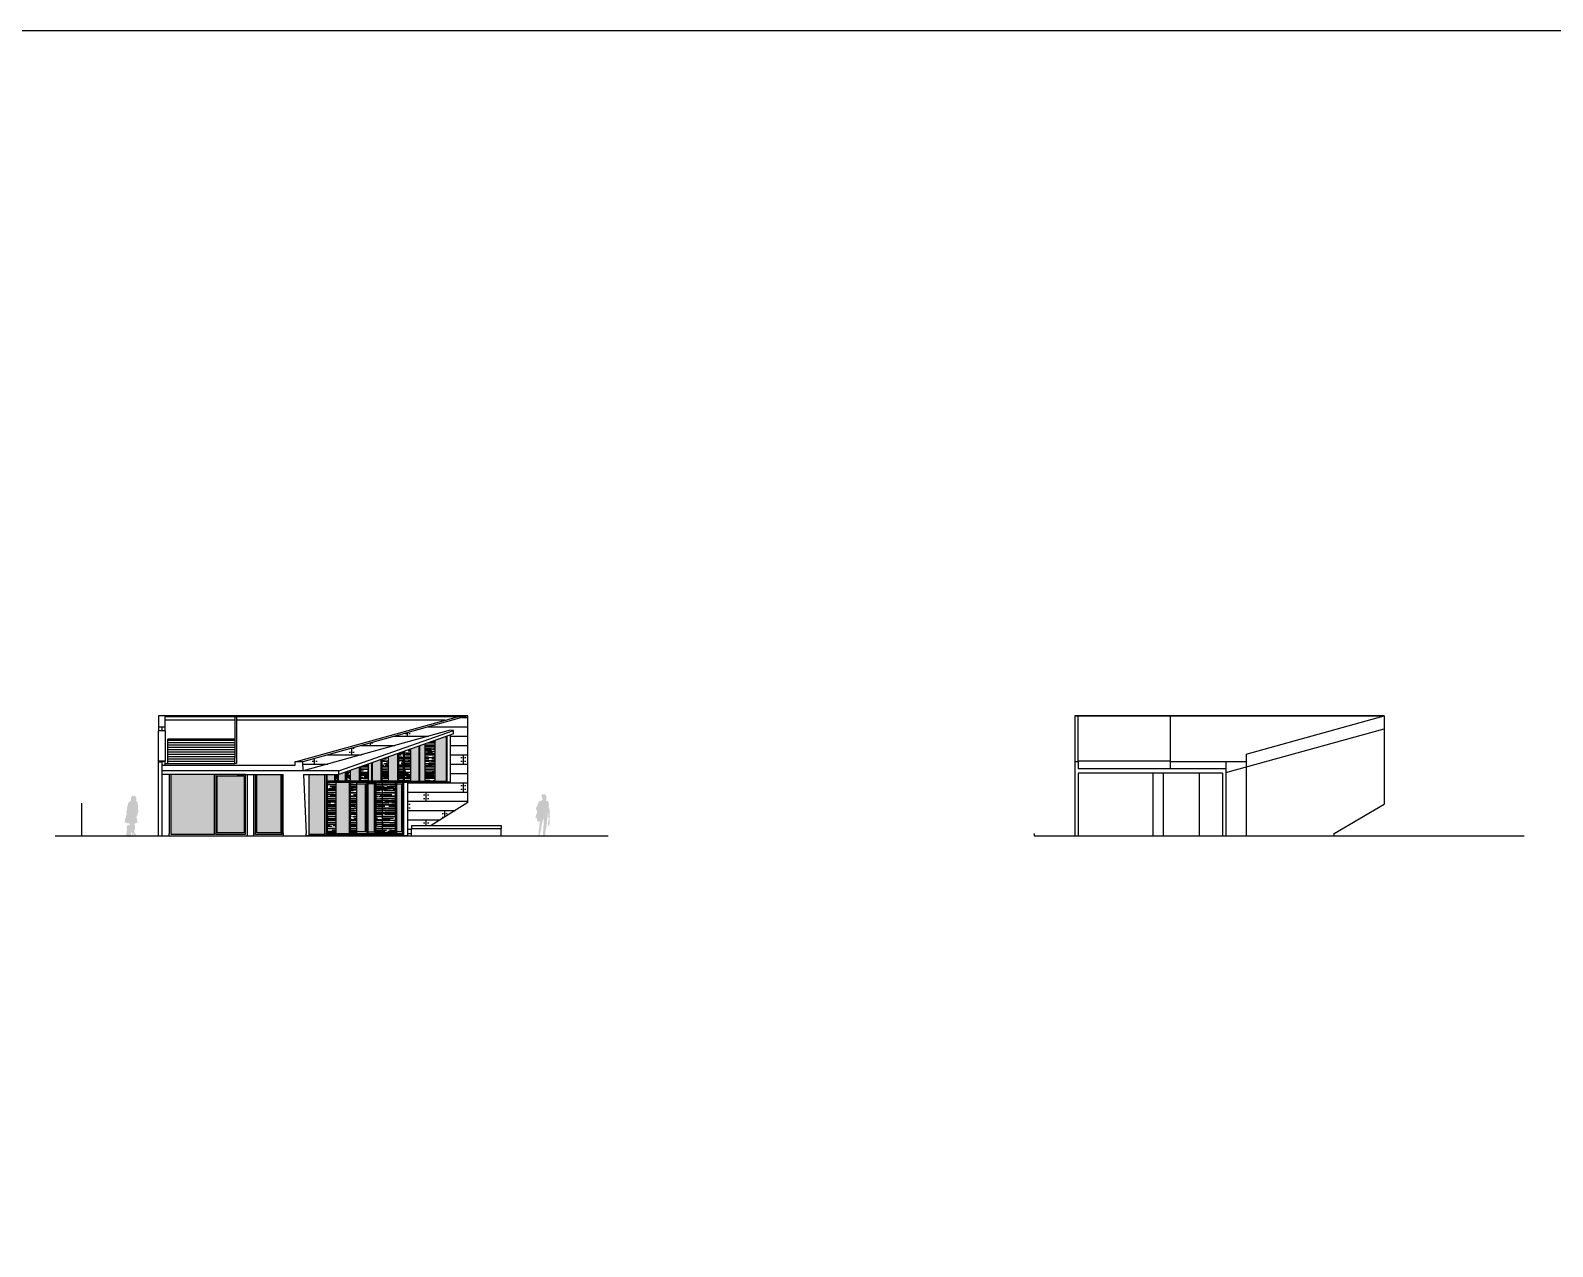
# Model space of a CAD drawing. Header units: millimetres. Extents: x 589 to 1175, y -455 to -172.
# Drawn here: x 1055 to 1120.4, y -351.9 to -299.6 of the extents above; entities that cross this region are included whole.
import ezdxf

# ---------------------------------------------------------------- set-up
doc = ezdxf.new("R2010")
doc.units = ezdxf.units.MM
doc.layers.add('FLOATING-WINDOWS', color=2, linetype='Continuous', plot=False)
for name, color, linetype in [('pohled', 4, 'Continuous'), ('SRAFA', 251, 'Continuous'), ('srafa fasada', 253, 'Continuous'), ('stafaz', 252, 'Continuous'), ('ZDIVO', 1, 'Continuous')]:
    doc.layers.add(name, color=color, linetype=linetype)

msp = doc.modelspace()

# ---------------------------------------------------------------- hatches: boundary and pattern name
at = {"layer": 'FLOATING-WINDOWS'}
h = msp.add_hatch(dxfattribs=at)
h.set_pattern_fill('WOODS_BOARD_WIDENAILS,_O', color=256, scale=0.2, pattern_type=2)
h.set_pattern_definition([(0, (0, 0.08), (0, 0.4), []), (90, (0, 0.08), (-0.8, 0.8), [0.4, -2.8]), (90, (0.08, 0.2), (-0.8, 0.8), [0, -0.16, 0, -3.04]), (90, (3.12, 0.2), (-0.8, 0.8), [0, -0.16, 0, -3.04]), (90, (1.6, 0.48), (-0.8, 0.8), [0.4, -2.8]), (90, (1.52, 0.6), (-0.8, 0.8), [0, -0.16, 0, -3.04]), (90, (1.68, 0.6), (-0.8, 0.8), [0, -0.16, 0, -3.04])])
h.paths.add_polyline_path([(1073.795, -332.773), (1073.795, -330.048), (1073.795, -329.046), (1066.691, -331.016), (1066.711, -331.415), (1073.028, -329.662), (1073.173, -329.669), (1073.173, -329.819), (1073.028, -329.871), (1073.028, -331.898), (1071.203, -331.898), (1071.203, -334.098), (1071.373, -334.098), (1071.373, -333.89), (1071.373, -333.764), (1072.223, -333.764)])
at = {"layer": 'SRAFA'}
h = msp.add_hatch(dxfattribs=at)
h.set_pattern_fill('AR-RROOF', color=256, scale=0.005, style=0)
h.paths.add_polyline_path([(1071.327, -330.473), (1071.072, -330.563), (1071.072, -331.848), (1071.327, -331.848)])
h.paths.add_polyline_path([(1071.025, -330.58), (1070.807, -330.657), (1070.807, -331.848), (1071.025, -331.848)])
h = msp.add_hatch(dxfattribs=at)
h.set_pattern_fill('AR-RROOF', color=256, scale=0.005, style=0)
h.paths.add_polyline_path([(1072.367, -330.105), (1071.951, -330.252), (1071.951, -331.848), (1072.367, -331.848)])
h = msp.add_hatch(dxfattribs=at)
h.set_pattern_fill('AR-RROOF', color=256, scale=0.005, style=0)
h.paths.add_polyline_path([(1069.517, -331.113), (1069.177, -331.233), (1069.177, -331.898), (1069.517, -331.898)])
h.paths.add_polyline_path([(1068.753, -331.383), (1068.582, -331.444), (1068.582, -331.898), (1068.753, -331.898)])
h = msp.add_hatch(dxfattribs=at)
h.set_pattern_fill('AR-RROOF', color=256, scale=0.005, style=0)
h.paths.add_polyline_path([(1070.369, -330.812), (1070.112, -330.902), (1070.112, -331.898), (1070.369, -331.898)])
h = msp.add_hatch(dxfattribs=at)
h.set_pattern_fill('AR-RROOF', color=256, scale=0.005, style=0)
h.paths.add_polyline_path([(1068.116, -331.898), (1067.753, -331.898), (1067.753, -334.098), (1068.116, -334.098)])
h = msp.add_hatch(dxfattribs=at)
h.set_pattern_fill('AR-RROOF', color=256, scale=0.005, style=0)
h.paths.add_polyline_path([(1068.194, -331.563), (1068.088, -331.563), (1068.088, -331.848), (1068.194, -331.848)])
h = msp.add_hatch(dxfattribs=at)
h.set_pattern_fill('AR-RROOF', color=256, scale=0.005, style=0)
h.paths.add_polyline_path([(1069.009, -331.898), (1068.753, -331.898), (1068.753, -334.098), (1069.009, -334.098)])
h = msp.add_hatch(dxfattribs=at)
h.set_pattern_fill('AR-RROOF', color=256, scale=0.005, style=0)
h.paths.add_polyline_path([(1070.681, -331.898), (1070.369, -331.898), (1070.112, -331.898), (1070.112, -334.098), (1070.681, -334.098)])
h.paths.add_polyline_path([(1070.112, -331.898), (1069.857, -331.898), (1069.857, -334.098), (1070.112, -334.098)])
at = {"layer": 'srafa fasada'}
h = msp.add_hatch(color=256, dxfattribs=at)
h.paths.add_polyline_path([(1068.703, -331.898), (1068.582, -331.898), (1068.55, -331.898), (1068.116, -331.898), (1068.116, -334.098), (1068.399, -334.098), (1068.703, -334.098)])
h.paths.add_polyline_path([(1069.394, -331.968), (1069.009, -331.968), (1069.009, -334.028), (1069.394, -334.028)])
h.paths.add_polyline_path([(1069.777, -331.968), (1069.496, -331.968), (1069.496, -334.028), (1069.777, -334.028)])
h.paths.add_polyline_path([(1070.947, -331.968), (1070.731, -331.968), (1070.731, -334.028), (1070.947, -334.028)])
h.paths.add_polyline_path([(1068.535, -331.46), (1068.246, -331.563), (1068.214, -331.563), (1068.214, -331.848), (1068.535, -331.848)])
h.paths.add_polyline_path([(1069.13, -331.25), (1068.753, -331.383), (1068.753, -331.848), (1069.13, -331.848)])
h.paths.add_polyline_path([(1068.069, -331.563), (1067.725, -331.563), (1067.725, -331.848), (1068.069, -331.848)])
h.paths.add_polyline_path([(1070.065, -330.919), (1069.681, -331.055), (1069.681, -331.848), (1070.065, -331.848)])
h.paths.add_polyline_path([(1069.661, -331.062), (1069.517, -331.113), (1069.517, -331.848), (1069.661, -331.848)])
h.paths.add_polyline_path([(1070.788, -330.663), (1070.369, -330.812), (1070.369, -331.848), (1070.788, -331.848)])
h.paths.add_polyline_path([(1071.702, -330.34), (1071.327, -330.473), (1071.327, -331.848), (1071.702, -331.848)])
h.paths.add_polyline_path([(1072.871, -329.927), (1072.367, -330.105), (1072.367, -331.848), (1072.871, -331.848)])
h.paths.add_polyline_path([(1071.951, -330.252), (1071.721, -330.333), (1071.721, -331.848), (1071.922, -331.848), (1071.951, -331.848)])
h = msp.add_hatch(color=256, dxfattribs=at)
h.paths.add_polyline_path([(1062.895, -331.568), (1061.015, -331.568), (1061.015, -334.128), (1062.895, -334.128)])
h.paths.add_polyline_path([(1064.175, -331.618), (1063.015, -331.618), (1063.015, -334.078), (1064.175, -334.078)])
h.paths.add_polyline_path([(1065.745, -331.563), (1064.715, -331.563), (1064.715, -334.078), (1065.745, -334.078)])
msp.add_hatch(color=256, dxfattribs=at).paths.add_polyline_path([(1067.636, -331.563), (1066.972, -331.563), (1066.972, -334.098), (1066.972, -334.128), (1067.636, -334.128)])
at = {"layer": 'stafaz'}
h = msp.add_hatch(color=256, dxfattribs=at)
h.paths.add_polyline_path([(1059.458, -333.965), (1059.462, -333.95), (1059.466, -333.935), (1059.469, -333.919), (1059.472, -333.902), (1059.473, -333.892), (1059.476, -333.878), (1059.478, -333.861), (1059.479, -333.846), (1059.481, -333.835), (1059.481, -333.819), (1059.479, -333.803), (1059.479, -333.788), (1059.474, -333.773), (1059.473, -333.762), (1059.472, -333.752), (1059.47, -333.736), (1059.466, -333.717), (1059.466, -333.705), (1059.467, -333.694), (1059.471, -333.682), (1059.478, -333.663), (1059.485, -333.649), (1059.496, -333.651), (1059.501, -333.669), (1059.512, -333.667), (1059.524, -333.659), (1059.538, -333.651), (1059.554, -333.645), (1059.567, -333.644), (1059.579, -333.646), (1059.589, -333.641), (1059.585, -333.628), (1059.582, -333.618), (1059.579, -333.602), (1059.576, -333.583), (1059.575, -333.566), (1059.572, -333.547), (1059.569, -333.53), (1059.564, -333.511), (1059.558, -333.494), (1059.556, -333.483), (1059.553, -333.464), (1059.548, -333.449), (1059.545, -333.437), (1059.543, -333.424), (1059.542, -333.413), (1059.542, -333.399), (1059.543, -333.38), (1059.543, -333.369), (1059.542, -333.356), (1059.54, -333.345), (1059.545, -333.328), (1059.561, -333.334), (1059.572, -333.333), (1059.584, -333.323), (1059.592, -333.313), (1059.597, -333.301), (1059.599, -333.29), (1059.597, -333.275), (1059.588, -333.264), (1059.577, -333.252), (1059.57, -333.241), (1059.577, -333.231), (1059.587, -333.235), (1059.599, -333.235), (1059.604, -333.223), (1059.609, -333.211), (1059.613, -333.198), (1059.616, -333.176), (1059.616, -333.162), (1059.615, -333.149), (1059.614, -333.136), (1059.614, -333.124), (1059.614, -333.113), (1059.614, -333.101), (1059.613, -333.083), (1059.612, -333.072), (1059.609, -333.06), (1059.606, -333.048), (1059.606, -333.036), (1059.606, -333.024), (1059.607, -333.008), (1059.609, -332.995), (1059.612, -332.981), (1059.612, -332.968), (1059.612, -332.949), (1059.611, -332.938), (1059.607, -332.925), (1059.606, -332.906), (1059.606, -332.891), (1059.605, -332.879), (1059.603, -332.866), (1059.602, -332.852), (1059.598, -332.836), (1059.596, -332.82), (1059.594, -332.805), (1059.59, -332.789), (1059.58, -332.776), (1059.568, -332.764), (1059.556, -332.752), (1059.556, -332.738), (1059.569, -332.726), (1059.575, -332.716), (1059.577, -332.705), (1059.563, -332.706), (1059.551, -332.704), (1059.536, -332.698), (1059.521, -332.689), (1059.523, -332.678), (1059.526, -332.666), (1059.529, -332.652), (1059.531, -332.641), (1059.533, -332.626), (1059.533, -332.615), (1059.532, -332.604), (1059.531, -332.593), (1059.529, -332.582), (1059.525, -332.568), (1059.521, -332.556), (1059.514, -332.541), (1059.509, -332.528), (1059.501, -332.513), (1059.493, -332.501), (1059.483, -332.495), (1059.472, -332.492), (1059.457, -332.49), (1059.445, -332.489), (1059.431, -332.486), (1059.419, -332.485), (1059.408, -332.484), (1059.395, -332.484), (1059.384, -332.479), (1059.37, -332.481), (1059.357, -332.487), (1059.347, -332.495), (1059.335, -332.51), (1059.329, -332.52), (1059.323, -332.533), (1059.319, -332.546), (1059.315, -332.559), (1059.312, -332.572), (1059.31, -332.587), (1059.309, -332.599), (1059.309, -332.609), (1059.31, -332.625), (1059.312, -332.638), (1059.312, -332.652), (1059.309, -332.669), (1059.301, -332.682), (1059.288, -332.69), (1059.285, -332.702), (1059.286, -332.712), (1059.274, -332.72), (1059.263, -332.731), (1059.251, -332.743), (1059.239, -332.746), (1059.229, -332.747), (1059.217, -332.749), (1059.207, -332.757), (1059.199, -332.771), (1059.192, -332.782), (1059.189, -332.795), (1059.183, -332.813), (1059.178, -332.831), (1059.174, -332.844), (1059.172, -332.859), (1059.167, -332.877), (1059.164, -332.888), (1059.16, -332.907), (1059.155, -332.925), (1059.152, -332.937), (1059.149, -332.948), (1059.144, -332.968), (1059.142, -332.979), (1059.138, -332.993), (1059.137, -333.006), (1059.135, -333.017), (1059.134, -333.028), (1059.132, -333.044), (1059.128, -333.061), (1059.128, -333.072), (1059.125, -333.086), (1059.122, -333.107), (1059.119, -333.118), (1059.116, -333.133), (1059.114, -333.15), (1059.113, -333.165), (1059.111, -333.186), (1059.11, -333.2), (1059.109, -333.212), (1059.112, -333.223), (1059.122, -333.234), (1059.122, -333.25), (1059.121, -333.261), (1059.119, -333.273), (1059.115, -333.284), (1059.11, -333.299), (1059.105, -333.314), (1059.1, -333.329), (1059.096, -333.34), (1059.092, -333.355), (1059.087, -333.372), (1059.08, -333.396), (1059.077, -333.407), (1059.073, -333.419), (1059.067, -333.437), (1059.063, -333.448), (1059.06, -333.458), (1059.058, -333.47), (1059.054, -333.484), (1059.05, -333.501), (1059.047, -333.517), (1059.044, -333.53), (1059.04, -333.553), (1059.037, -333.565), (1059.035, -333.582), (1059.033, -333.593), (1059.031, -333.603), (1059.038, -333.616), (1059.05, -333.625), (1059.061, -333.63), (1059.077, -333.636), (1059.096, -333.64), (1059.114, -333.646), (1059.125, -333.65), (1059.14, -333.657), (1059.152, -333.66), (1059.171, -333.662), (1059.189, -333.665), (1059.204, -333.666), (1059.217, -333.666), (1059.231, -333.667), (1059.244, -333.668), (1059.254, -333.67), (1059.252, -333.681), (1059.25, -333.698), (1059.252, -333.712), (1059.253, -333.725), (1059.255, -333.736), (1059.258, -333.748), (1059.26, -333.758), (1059.265, -333.768), (1059.268, -333.777), (1059.265, -333.775), (1059.254, -333.765), (1059.252, -333.754), (1059.245, -333.743), (1059.234, -333.736), (1059.222, -333.73), (1059.21, -333.733), (1059.198, -333.732), (1059.185, -333.731), (1059.17, -333.739), (1059.16, -333.747), (1059.147, -333.757), (1059.137, -333.767), (1059.13, -333.777), (1059.127, -333.788), (1059.124, -333.802), (1059.121, -333.815), (1059.119, -333.828), (1059.119, -333.839), (1059.117, -333.851), (1059.119, -333.867), (1059.124, -333.878), (1059.135, -333.884), (1059.14, -333.899), (1059.137, -333.912), (1059.136, -333.922), (1059.131, -333.939), (1059.129, -333.95), (1059.125, -333.969), (1059.122, -333.981), (1059.122, -333.999), (1059.122, -334.021), (1059.122, -334.031), (1059.122, -334.048), (1059.123, -334.069), (1059.118, -334.081), (1059.105, -334.098), (1059.1, -334.112), (1059.098, -334.125), (1059.097, -334.141), (1059.1, -334.153), (1059.104, -334.165), (1059.106, -334.176), (1059.111, -334.192), (1059.112, -334.206), (1059.111, -334.222), (1059.121, -334.232), (1059.131, -334.236), (1059.142, -334.24), (1059.154, -334.243), (1059.164, -334.245), (1059.175, -334.243), (1059.185, -334.239), (1059.186, -334.25), (1059.198, -334.26), (1059.213, -334.257), (1059.224, -334.255), (1059.233, -334.241), (1059.233, -334.226), (1059.233, -334.208), (1059.233, -334.196), (1059.232, -334.181), (1059.236, -334.17), (1059.242, -334.158), (1059.245, -334.17), (1059.245, -334.182), (1059.253, -334.193), (1059.262, -334.204), (1059.259, -334.22), (1059.256, -334.24), (1059.255, -334.251), (1059.267, -334.257), (1059.283, -334.259), (1059.294, -334.259), (1059.298, -334.246), (1059.298, -334.234), (1059.302, -334.214), (1059.302, -334.203), (1059.303, -334.191), (1059.303, -334.178), (1059.304, -334.167), (1059.307, -334.154), (1059.309, -334.143), (1059.308, -334.127), (1059.309, -334.114), (1059.315, -334.091), (1059.32, -334.075), (1059.323, -334.065), (1059.326, -334.053), (1059.329, -334.036), (1059.329, -334.022), (1059.329, -334.011), (1059.333, -333.992), (1059.333, -333.995), (1059.335, -334.005), (1059.339, -334.017), (1059.343, -334.03), (1059.346, -334.041), (1059.35, -334.053), (1059.352, -334.066), (1059.357, -334.08), (1059.358, -334.093), (1059.358, -334.103), (1059.358, -334.114), (1059.357, -334.124), (1059.356, -334.135), (1059.35, -334.154), (1059.344, -334.165), (1059.335, -334.176), (1059.329, -334.187), (1059.32, -334.201), (1059.315, -334.211), (1059.312, -334.222), (1059.32, -334.233), (1059.332, -334.242), (1059.344, -334.239), (1059.357, -334.232), (1059.367, -334.224), (1059.382, -334.213), (1059.392, -334.206), (1059.405, -334.193), (1059.411, -334.18), (1059.413, -334.169), (1059.41, -334.152), (1059.408, -334.141), (1059.405, -334.129), (1059.405, -334.116), (1059.403, -334.103), (1059.402, -334.088), (1059.4, -334.074), (1059.399, -334.062), (1059.397, -334.049), (1059.395, -334.037), (1059.395, -334.026), (1059.395, -334.015), (1059.396, -334.026), (1059.397, -334.036), (1059.399, -334.048), (1059.403, -334.065), (1059.408, -334.075), (1059.411, -334.086), (1059.416, -334.097), (1059.419, -334.11), (1059.423, -334.121), (1059.428, -334.133), (1059.434, -334.144), (1059.445, -334.155), (1059.457, -334.167), (1059.467, -334.179), (1059.476, -334.19), (1059.483, -334.205), (1059.489, -334.217), (1059.5, -334.225), (1059.514, -334.222), (1059.524, -334.217), (1059.529, -334.207), (1059.528, -334.196), (1059.525, -334.179), (1059.521, -334.169), (1059.516, -334.155), (1059.51, -334.141), (1059.504, -334.13), (1059.495, -334.117), (1059.488, -334.104), (1059.482, -334.094), (1059.472, -334.08), (1059.466, -334.069), (1059.46, -334.056), (1059.456, -334.045), (1059.453, -334.034), (1059.449, -334.021), (1059.449, -334.004), (1059.451, -333.993), (1059.455, -333.98)])
h.paths.add_polyline_path([(1059.312, -333.898), (1059.312, -333.898), (1059.312, -333.897)], flags=16)
msp.add_hatch(color=256, dxfattribs=at).paths.add_polyline_path([(1077.319, -333.152), (1077.318, -333.141), (1077.316, -333.127), (1077.314, -333.115), (1077.311, -333.105), (1077.309, -333.093), (1077.305, -333.082), (1077.3, -333.067), (1077.296, -333.054), (1077.291, -333.042), (1077.285, -333.028), (1077.28, -333.008), (1077.277, -332.988), (1077.276, -332.974), (1077.277, -332.959), (1077.277, -332.945), (1077.277, -332.926), (1077.277, -332.915), (1077.277, -332.902), (1077.278, -332.88), (1077.278, -332.869), (1077.278, -332.859), (1077.277, -332.848), (1077.276, -332.836), (1077.275, -332.823), (1077.274, -332.809), (1077.271, -332.791), (1077.269, -332.772), (1077.266, -332.76), (1077.259, -332.748), (1077.253, -332.737), (1077.24, -332.726), (1077.23, -332.72), (1077.218, -332.712), (1077.206, -332.706), (1077.196, -332.701), (1077.18, -332.694), (1077.169, -332.69), (1077.152, -332.685), (1077.14, -332.683), (1077.152, -332.673), (1077.162, -332.664), (1077.164, -332.648), (1077.164, -332.637), (1077.167, -332.625), (1077.172, -332.613), (1077.174, -332.602), (1077.172, -332.588), (1077.169, -332.577), (1077.168, -332.565), (1077.172, -332.553), (1077.178, -332.541), (1077.189, -332.536), (1077.195, -332.525), (1077.183, -332.515), (1077.17, -332.509), (1077.158, -332.496), (1077.155, -332.485), (1077.15, -332.472), (1077.145, -332.46), (1077.141, -332.449), (1077.135, -332.438), (1077.129, -332.428), (1077.116, -332.42), (1077.106, -332.419), (1077.094, -332.417), (1077.08, -332.416), (1077.069, -332.416), (1077.053, -332.416), (1077.039, -332.416), (1077.027, -332.418), (1077.015, -332.421), (1077.003, -332.423), (1076.989, -332.425), (1076.971, -332.447), (1076.97, -332.459), (1076.971, -332.472), (1076.972, -332.484), (1076.974, -332.496), (1076.978, -332.51), (1076.978, -332.521), (1076.966, -332.524), (1076.957, -332.536), (1076.963, -332.546), (1076.973, -332.55), (1076.98, -332.561), (1076.979, -332.571), (1076.984, -332.583), (1076.994, -332.597), (1077.004, -332.607), (1077.01, -332.618), (1077.013, -332.63), (1077.007, -332.642), (1076.994, -332.655), (1076.986, -332.668), (1076.98, -332.679), (1076.969, -332.682), (1076.959, -332.687), (1076.948, -332.691), (1076.932, -332.698), (1076.918, -332.702), (1076.906, -332.706), (1076.894, -332.709), (1076.88, -332.712), (1076.867, -332.715), (1076.857, -332.719), (1076.846, -332.729), (1076.839, -332.742), (1076.835, -332.752), (1076.832, -332.765), (1076.829, -332.78), (1076.827, -332.799), (1076.824, -332.81), (1076.819, -332.825), (1076.812, -332.838), (1076.806, -332.85), (1076.801, -332.863), (1076.796, -332.877), (1076.789, -332.891), (1076.782, -332.903), (1076.775, -332.915), (1076.767, -332.93), (1076.761, -332.941), (1076.754, -332.953), (1076.746, -332.964), (1076.742, -332.975), (1076.738, -332.986), (1076.734, -333.001), (1076.731, -333.015), (1076.729, -333.025), (1076.726, -333.036), (1076.727, -333.047), (1076.73, -333.058), (1076.735, -333.072), (1076.741, -333.086), (1076.748, -333.103), (1076.755, -333.115), (1076.764, -333.127), (1076.774, -333.138), (1076.784, -333.15), (1076.787, -333.166), (1076.781, -333.184), (1076.778, -333.194), (1076.773, -333.204), (1076.768, -333.215), (1076.762, -333.234), (1076.756, -333.249), (1076.751, -333.262), (1076.745, -333.276), (1076.74, -333.287), (1076.735, -333.297), (1076.729, -333.311), (1076.723, -333.33), (1076.718, -333.348), (1076.714, -333.364), (1076.71, -333.38), (1076.708, -333.392), (1076.707, -333.404), (1076.707, -333.416), (1076.708, -333.426), (1076.718, -333.431), (1076.729, -333.425), (1076.74, -333.438), (1076.753, -333.444), (1076.764, -333.447), (1076.771, -333.468), (1076.769, -333.481), (1076.766, -333.493), (1076.763, -333.511), (1076.764, -333.524), (1076.77, -333.534), (1076.783, -333.538), (1076.791, -333.551), (1076.793, -333.563), (1076.794, -333.579), (1076.794, -333.591), (1076.805, -333.6), (1076.824, -333.601), (1076.836, -333.601), (1076.847, -333.598), (1076.857, -333.592), (1076.862, -333.581), (1076.865, -333.566), (1076.868, -333.547), (1076.88, -333.541), (1076.888, -333.552), (1076.888, -333.564), (1076.886, -333.58), (1076.885, -333.597), (1076.884, -333.608), (1076.883, -333.621), (1076.881, -333.64), (1076.881, -333.652), (1076.878, -333.663), (1076.877, -333.678), (1076.875, -333.695), (1076.873, -333.71), (1076.872, -333.725), (1076.87, -333.736), (1076.87, -333.751), (1076.868, -333.768), (1076.866, -333.784), (1076.865, -333.802), (1076.864, -333.819), (1076.864, -333.83), (1076.864, -333.843), (1076.862, -333.854), (1076.857, -333.873), (1076.856, -333.89), (1076.855, -333.902), (1076.853, -333.919), (1076.851, -333.929), (1076.848, -333.946), (1076.846, -333.961), (1076.846, -333.971), (1076.846, -333.983), (1076.845, -333.996), (1076.843, -334.008), (1076.84, -334.028), (1076.838, -334.048), (1076.838, -334.059), (1076.84, -334.072), (1076.84, -334.095), (1076.837, -334.115), (1076.835, -334.127), (1076.836, -334.143), (1076.832, -334.154), (1076.82, -334.165), (1076.808, -334.18), (1076.807, -334.192), (1076.816, -334.205), (1076.829, -334.212), (1076.844, -334.213), (1076.854, -334.214), (1076.868, -334.215), (1076.88, -334.208), (1076.886, -334.197), (1076.895, -334.184), (1076.895, -334.172), (1076.891, -334.159), (1076.885, -334.146), (1076.885, -334.134), (1076.898, -334.121), (1076.9, -334.11), (1076.902, -334.097), (1076.907, -334.082), (1076.912, -334.065), (1076.915, -334.05), (1076.92, -334.034), (1076.923, -334.02), (1076.925, -334.008), (1076.927, -333.997), (1076.93, -333.981), (1076.934, -333.964), (1076.936, -333.947), (1076.939, -333.932), (1076.941, -333.917), (1076.943, -333.901), (1076.946, -333.887), (1076.948, -333.875), (1076.95, -333.862), (1076.951, -333.846), (1076.954, -333.831), (1076.956, -333.816), (1076.959, -333.803), (1076.961, -333.793), (1076.964, -333.779), (1076.966, -333.766), (1076.969, -333.749), (1076.972, -333.735), (1076.975, -333.72), (1076.978, -333.708), (1076.98, -333.695), (1076.981, -333.682), (1076.985, -333.667), (1076.988, -333.656), (1076.99, -333.643), (1076.993, -333.626), (1076.996, -333.609), (1076.999, -333.598), (1077.003, -333.586), (1077.008, -333.568), (1077.01, -333.558), (1077.015, -333.541), (1077.019, -333.526), (1077.023, -333.513), (1077.026, -333.497), (1077.03, -333.482), (1077.041, -333.474), (1077.048, -333.487), (1077.051, -333.5), (1077.052, -333.511), (1077.053, -333.529), (1077.053, -333.541), (1077.053, -333.556), (1077.053, -333.57), (1077.054, -333.58), (1077.055, -333.595), (1077.055, -333.608), (1077.054, -333.627), (1077.053, -333.641), (1077.051, -333.658), (1077.05, -333.674), (1077.05, -333.685), (1077.05, -333.697), (1077.05, -333.708), (1077.05, -333.728), (1077.048, -333.743), (1077.048, -333.759), (1077.048, -333.775), (1077.047, -333.793), (1077.045, -333.812), (1077.045, -333.824), (1077.042, -333.887), (1077.041, -333.903), (1077.039, -333.922), (1077.038, -333.938), (1077.037, -333.949), (1077.037, -333.965), (1077.035, -333.98), (1077.034, -333.994), (1077.033, -334.005), (1077.031, -334.02), (1077.029, -334.038), (1077.028, -334.048), (1077.027, -334.068), (1077.027, -334.078), (1077.026, -334.095), (1077.026, -334.106), (1077.025, -334.117), (1077.025, -334.134), (1077.025, -334.153), (1077.025, -334.168), (1077.024, -334.181), (1077.018, -334.195), (1077.018, -334.207), (1077.018, -334.22), (1077.018, -334.231), (1077.019, -334.245), (1077.032, -334.251), (1077.047, -334.251), (1077.058, -334.253), (1077.07, -334.253), (1077.082, -334.252), (1077.096, -334.245), (1077.107, -334.239), (1077.121, -334.238), (1077.134, -334.237), (1077.146, -334.234), (1077.161, -334.224), (1077.173, -334.211), (1077.182, -334.198), (1077.186, -334.187), (1077.185, -334.177), (1077.172, -334.17), (1077.157, -334.173), (1077.145, -334.178), (1077.132, -334.178), (1077.126, -334.164), (1077.116, -334.156), (1077.117, -334.142), (1077.118, -334.13), (1077.12, -334.115), (1077.12, -334.101), (1077.121, -334.091), (1077.123, -334.078), (1077.124, -334.062), (1077.126, -334.047), (1077.129, -334.037), (1077.131, -334.025), (1077.134, -334.011), (1077.135, -333.999), (1077.138, -333.986), (1077.141, -333.972), (1077.144, -333.955), (1077.147, -333.944), (1077.149, -333.933), (1077.152, -333.921), (1077.155, -333.908), (1077.158, -333.895), (1077.163, -333.876), (1077.167, -333.86), (1077.17, -333.849), (1077.172, -333.834), (1077.175, -333.821), (1077.177, -333.806), (1077.179, -333.794), (1077.181, -333.775), (1077.183, -333.764), (1077.185, -333.752), (1077.187, -333.741), (1077.188, -333.729), (1077.19, -333.716), (1077.191, -333.702), (1077.193, -333.686), (1077.193, -333.674), (1077.194, -333.659), (1077.195, -333.646), (1077.196, -333.632), (1077.197, -333.622), (1077.199, -333.608), (1077.2, -333.594), (1077.201, -333.579), (1077.202, -333.563), (1077.202, -333.551), (1077.202, -333.54), (1077.204, -333.524), (1077.205, -333.511), (1077.205, -333.499), (1077.206, -333.486), (1077.207, -333.471), (1077.208, -333.459), (1077.21, -333.444), (1077.211, -333.433), (1077.221, -333.422), (1077.231, -333.413), (1077.234, -333.399), (1077.234, -333.389), (1077.232, -333.376), (1077.232, -333.361), (1077.231, -333.351), (1077.229, -333.338), (1077.229, -333.327), (1077.227, -333.314), (1077.227, -333.3), (1077.227, -333.287), (1077.228, -333.276), (1077.228, -333.262), (1077.229, -333.25), (1077.231, -333.234), (1077.232, -333.222), (1077.24, -333.235), (1077.243, -333.249), (1077.243, -333.265), (1077.243, -333.277), (1077.243, -333.293), (1077.245, -333.312), (1077.248, -333.325), (1077.25, -333.338), (1077.256, -333.353), (1077.26, -333.367), (1077.261, -333.379), (1077.261, -333.39), (1077.262, -333.4), (1077.264, -333.413), (1077.272, -333.426), (1077.272, -333.439), (1077.277, -333.452), (1077.279, -333.463), (1077.279, -333.475), (1077.279, -333.493), (1077.269, -333.492), (1077.258, -333.491), (1077.258, -333.503), (1077.257, -333.516), (1077.255, -333.534), (1077.253, -333.552), (1077.251, -333.572), (1077.248, -333.593), (1077.247, -333.611), (1077.245, -333.628), (1077.245, -333.641), (1077.244, -333.655), (1077.243, -333.665), (1077.242, -333.679), (1077.242, -333.695), (1077.242, -333.706), (1077.241, -333.717), (1077.243, -333.727), (1077.252, -333.741), (1077.259, -333.756), (1077.264, -333.77), (1077.267, -333.78), (1077.274, -333.792), (1077.286, -333.796), (1077.296, -333.798), (1077.302, -333.786), (1077.304, -333.774), (1077.304, -333.757), (1077.304, -333.745), (1077.304, -333.733), (1077.304, -333.714), (1077.306, -333.701), (1077.309, -333.679), (1077.31, -333.668), (1077.311, -333.655), (1077.312, -333.644), (1077.313, -333.634), (1077.314, -333.615), (1077.315, -333.597), (1077.315, -333.576), (1077.315, -333.559), (1077.315, -333.54), (1077.315, -333.527), (1077.315, -333.516), (1077.315, -333.502), (1077.315, -333.492), (1077.307, -333.481), (1077.298, -333.468), (1077.304, -333.458), (1077.315, -333.448), (1077.323, -333.437), (1077.325, -333.427), (1077.325, -333.414), (1077.319, -333.403), (1077.312, -333.39), (1077.323, -333.379), (1077.325, -333.367), (1077.321, -333.351), (1077.319, -333.336), (1077.317, -333.325), (1077.315, -333.315), (1077.315, -333.303), (1077.315, -333.286), (1077.317, -333.275), (1077.319, -333.26), (1077.32, -333.245), (1077.32, -333.229), (1077.32, -333.214), (1077.32, -333.198), (1077.32, -333.183), (1077.32, -333.171)])

# ---------------------------------------------------------------- linework, layer by layer
msp.add_lwpolyline([(898.927, -299.557), (1142.585, -299.557), (1110.674, -404.193), (898.927, -404.193)], close=True)
at = {"layer": 'pohled'}
for p, q in [((1060.895, -329.046), (1060.495, -329.046)), ((1060.495, -329.046), (1060.495, -329.517)), ((1060.768, -329.046), (1060.768, -329.081)), ((1073.342, -329.081), (1060.768, -329.081)), ((1060.768, -329.517), (1060.768, -329.081)), ((1063.775, -329.232), (1060.768, -329.232)), ((1073.795, -329.046), (1060.895, -329.046)), ((1063.775, -329.081), (1063.775, -330.856)), ((1063.845, -329.081), (1063.845, -331.007)), ((1064.595, -329.232), (1063.845, -329.232)), ((1071.045, -329.232), (1064.595, -329.232)), ((1066.365, -331.016), (1073.342, -329.081)), ((1073.795, -329.046), (1066.691, -331.016)), ((1072.797, -329.232), (1071.045, -329.232)), ((1073.342, -329.081), (1073.795, -329.046)), ((1073.795, -330.048), (1073.795, -329.046)), ((1113.2, -329.046), (1099.9, -329.046)), ((1099.9, -329.046), (1099.9, -334.198)), ((1099.9, -329.046), (1113.2, -329.046)), ((1100.05, -331.017), (1100.05, -329.046)), ((1104, -329.046), (1104, -331.316)), ((1107.271, -330.691), (1113.2, -329.046)), ((1113.2, -329.046), (1113.2, -332.848)), ((1060.495, -329.517), (1060.645, -329.517)), ((1060.495, -329.517), (1060.495, -329.688)), ((1060.645, -329.688), (1060.495, -329.688)), ((1060.495, -331.017), (1060.495, -329.688)), ((1060.645, -329.688), (1060.645, -329.517)), ((1060.645, -329.517), (1060.768, -329.517)), ((1060.768, -329.688), (1060.645, -329.688)), ((1060.768, -329.688), (1060.768, -329.517)), ((1060.768, -329.688), (1060.768, -330.99)), ((1073.028, -329.662), (1066.711, -331.415)), ((1068.24, -331.415), (1073.173, -329.669)), ((1073.173, -329.819), (1068.246, -331.563)), ((1072.871, -331.848), (1072.871, -329.927)), ((1072.89, -329.92), (1072.89, -331.848)), ((1073.173, -329.669), (1073.028, -329.662)), ((1073.028, -329.871), (1073.028, -331.898)), ((1073.173, -329.819), (1073.173, -329.669)), ((1106.395, -331.487), (1113.2, -329.599)), ((1060.895, -331.098), (1060.895, -330.048)), ((1063.775, -330.048), (1060.895, -330.048)), ((1071.025, -331.848), (1071.025, -330.58)), ((1071.044, -330.573), (1071.044, -331.848)), ((1071.072, -331.848), (1071.072, -330.563)), ((1071.327, -330.473), (1071.327, -331.848)), ((1071.702, -331.848), (1071.702, -330.34)), ((1071.721, -330.333), (1071.721, -331.848)), ((1071.951, -331.848), (1071.951, -330.252)), ((1072.367, -330.105), (1072.367, -331.848)), ((1073.795, -332.773), (1073.795, -330.048)), ((1060.768, -330.99), (1060.495, -330.989)), ((1060.495, -331.017), (1060.645, -331.017)), ((1060.495, -334.198), (1060.495, -331.017)), ((1060.645, -331.017), (1060.768, -330.99)), ((1060.645, -331.165), (1060.645, -331.017)), ((1060.645, -331.165), (1060.768, -331.139)), ((1060.645, -331.165), (1066.365, -331.165)), ((1060.645, -331.364), (1060.645, -331.165)), ((1060.768, -331.139), (1060.768, -330.99)), ((1060.768, -331.098), (1063.775, -331.098)), ((1060.895, -331.097), (1063.776, -331.097)), ((1063.775, -331.098), (1063.775, -330.856)), ((1063.845, -331.098), (1063.775, -331.098)), ((1063.845, -331.007), (1063.845, -331.098)), ((1066.365, -331.165), (1066.365, -331.016)), ((1066.691, -331.016), (1066.365, -331.016)), ((1066.711, -331.415), (1066.691, -331.016)), ((1069.13, -331.848), (1069.13, -331.25)), ((1069.149, -331.243), (1069.149, -331.848)), ((1069.177, -331.233), (1069.177, -331.898)), ((1069.517, -331.898), (1069.517, -331.113)), ((1069.661, -331.848), (1069.661, -331.062)), ((1069.681, -331.055), (1069.681, -331.848)), ((1070.065, -331.898), (1070.065, -330.919)), ((1070.085, -330.912), (1070.085, -331.898)), ((1070.112, -331.898), (1070.112, -330.902)), ((1070.369, -330.812), (1070.369, -331.898)), ((1070.788, -331.848), (1070.788, -330.663)), ((1070.807, -330.657), (1070.807, -331.848)), ((1100.05, -331.017), (1099.9, -331.017)), ((1104, -330.998), (1100.05, -330.998)), ((1100.05, -331.017), (1100.05, -331.316)), ((1107.271, -331.017), (1104, -331.017)), ((1106.395, -331.017), (1106.395, -334.198)), ((1107.271, -330.691), (1107.271, -334.198)), ((1060.645, -331.563), (1060.645, -331.364)), ((1068.24, -331.415), (1060.645, -331.415)), ((1063.869, -331.563), (1060.645, -331.563)), ((1060.645, -334.198), (1060.645, -331.563)), ((1060.945, -331.563), (1060.945, -334.098)), ((1061.015, -331.568), (1061.015, -334.128)), ((1062.895, -331.568), (1061.015, -331.568)), ((1062.965, -331.568), (1062.895, -331.568)), ((1062.895, -334.128), (1062.895, -331.568)), ((1064.225, -331.568), (1062.965, -331.568)), ((1062.965, -334.128), (1062.965, -331.568)), ((1063.015, -334.078), (1063.015, -331.618)), ((1063.015, -331.618), (1064.175, -331.618)), ((1063.869, -331.563), (1065.845, -331.563)), ((1064.175, -331.618), (1064.175, -334.078)), ((1064.225, -334.128), (1064.225, -331.568)), ((1064.295, -331.563), (1064.295, -334.198)), ((1064.595, -334.198), (1064.595, -331.563)), ((1064.665, -334.128), (1064.665, -331.563)), ((1064.715, -334.078), (1064.715, -331.563)), ((1065.745, -331.563), (1065.745, -334.078)), ((1065.795, -334.128), (1065.795, -331.563)), ((1065.845, -334.098), (1065.845, -331.563)), ((1066.719, -331.563), (1066.846, -334.098)), ((1066.719, -331.563), (1068.246, -331.563)), ((1066.719, -331.563), (1066.719, -331.563)), ((1066.972, -334.098), (1066.972, -331.563)), ((1067.636, -334.128), (1067.636, -331.563)), ((1067.706, -331.563), (1067.706, -334.128)), ((1067.725, -331.563), (1067.725, -331.848)), ((1067.725, -331.848), (1067.725, -331.898)), ((1068.194, -331.848), (1067.725, -331.848)), ((1067.725, -331.898), (1067.725, -334.098)), ((1067.725, -331.898), (1067.753, -331.898)), ((1067.753, -331.898), (1068.116, -331.898)), ((1067.753, -334.098), (1067.753, -331.898)), ((1068.069, -331.898), (1068.069, -331.563)), ((1068.088, -331.563), (1068.088, -331.898)), ((1068.116, -331.898), (1068.55, -331.898)), ((1068.116, -331.898), (1068.116, -334.098)), ((1068.194, -331.848), (1068.194, -331.563)), ((1068.214, -331.848), (1068.194, -331.848)), ((1068.214, -331.563), (1068.214, -331.848)), ((1068.535, -331.848), (1068.214, -331.848)), ((1068.246, -331.563), (1068.24, -331.415)), ((1068.535, -331.848), (1068.535, -331.46)), ((1068.554, -331.848), (1068.535, -331.848)), ((1068.55, -331.898), (1068.582, -331.898)), ((1068.554, -331.454), (1068.554, -331.848)), ((1068.582, -331.444), (1068.582, -331.898)), ((1068.582, -331.898), (1068.753, -331.898)), ((1068.703, -334.098), (1068.703, -331.898)), ((1068.726, -334.098), (1068.726, -331.898)), ((1068.753, -331.898), (1068.753, -331.383)), ((1069.13, -331.848), (1068.753, -331.848)), ((1068.753, -334.098), (1068.753, -331.898)), ((1068.753, -331.898), (1069.009, -331.898)), ((1069.009, -331.898), (1069.15, -331.898)), ((1069.009, -331.898), (1069.009, -334.098)), ((1069.149, -331.848), (1069.13, -331.848)), ((1069.15, -331.898), (1069.177, -331.898)), ((1069.177, -331.898), (1069.517, -331.898)), ((1069.447, -331.898), (1069.447, -334.098)), ((1069.47, -334.098), (1069.47, -331.898)), ((1069.489, -331.898), (1069.489, -334.098)), ((1069.661, -331.848), (1069.517, -331.848)), ((1069.517, -331.898), (1069.818, -331.898)), ((1069.681, -331.848), (1069.661, -331.848)), ((1070.085, -331.848), (1069.681, -331.848)), ((1069.806, -334.098), (1069.806, -331.898)), ((1069.857, -331.898), (1069.818, -331.898)), ((1069.857, -334.098), (1069.857, -331.898)), ((1069.857, -331.898), (1070.112, -331.898)), ((1070.112, -331.898), (1070.112, -334.098)), ((1070.369, -331.898), (1070.112, -331.898)), ((1070.788, -331.848), (1070.369, -331.848)), ((1070.369, -331.898), (1070.704, -331.898)), ((1070.681, -334.098), (1070.681, -331.898)), ((1070.724, -331.898), (1070.704, -331.898)), ((1070.704, -334.098), (1070.704, -331.898)), ((1070.724, -331.898), (1071.04, -331.898)), ((1070.724, -331.898), (1070.724, -334.098)), ((1070.807, -331.848), (1070.788, -331.848)), ((1071.025, -331.848), (1070.807, -331.848)), ((1071.002, -334.098), (1071.002, -331.898)), ((1071.044, -331.848), (1071.025, -331.848)), ((1071.025, -331.898), (1071.025, -331.848)), ((1071.025, -334.098), (1071.025, -331.898)), ((1071.04, -334.148), (1071.04, -331.898)), ((1071.04, -331.898), (1071.203, -331.898)), ((1071.044, -331.848), (1071.072, -331.848)), ((1071.044, -331.898), (1071.044, -331.848)), ((1071.327, -331.848), (1071.072, -331.848)), ((1071.203, -331.898), (1071.203, -334.098)), ((1073.028, -331.898), (1071.203, -331.898)), ((1071.327, -331.848), (1071.702, -331.848)), ((1071.721, -331.848), (1071.702, -331.848)), ((1071.721, -331.848), (1071.922, -331.848)), ((1071.922, -331.848), (1071.951, -331.848)), ((1072.367, -331.848), (1071.951, -331.848)), ((1071.957, -331.898), (1071.957, -331.848)), ((1071.976, -331.848), (1071.976, -331.898)), ((1072.367, -331.848), (1072.871, -331.848)), ((1072.89, -331.848), (1072.871, -331.848)), ((1072.89, -331.898), (1072.89, -331.848)), ((1106.395, -331.316), (1100.05, -331.316)), ((1100.05, -331.505), (1100.05, -334.198)), ((1106.251, -331.505), (1100.05, -331.505)), ((1103.25, -331.505), (1103.25, -334.198)), ((1103.7, -331.505), (1103.7, -334.198)), ((1105.251, -331.505), (1105.251, -334.198)), ((1106.251, -331.505), (1106.251, -334.198)), ((1069.009, -331.968), (1069.417, -331.968)), ((1069.394, -334.028), (1069.394, -331.968)), ((1069.417, -331.968), (1069.417, -334.028)), ((1069.777, -331.968), (1069.496, -331.968)), ((1069.496, -331.968), (1069.496, -334.028)), ((1069.777, -334.028), (1069.777, -331.968)), ((1070.731, -334.028), (1070.731, -331.968)), ((1070.731, -331.968), (1070.97, -331.968)), ((1070.947, -331.968), (1070.947, -334.028)), ((1070.97, -331.968), (1070.97, -334.028)), ((1057.195, -334.198), (1057.195, -332.798)), ((1073.795, -332.773), (1072.223, -333.764)), ((1111.054, -334.098), (1113.2, -332.848)), ((1071.373, -333.764), (1072.223, -333.764)), ((1071.373, -333.764), (1071.373, -333.89)), ((1071.373, -334.198), (1071.373, -333.89)), ((1072.223, -333.764), (1075.223, -333.764)), ((1075.223, -333.764), (1075.223, -333.89)), ((1075.223, -334.198), (1075.223, -333.89)), ((1060.645, -334.198), (1066.844, -334.198)), ((1060.945, -334.198), (1060.945, -334.098)), ((1061.015, -334.128), (1062.895, -334.128)), ((1062.965, -334.128), (1062.895, -334.128)), ((1062.965, -334.128), (1064.225, -334.128)), ((1064.175, -334.078), (1063.015, -334.078)), ((1064.665, -334.128), (1064.595, -334.128)), ((1064.665, -334.128), (1065.795, -334.128)), ((1065.745, -334.078), (1064.715, -334.078)), ((1065.845, -334.128), (1065.795, -334.128)), ((1065.845, -334.098), (1065.845, -334.198)), ((1066.844, -334.198), (1066.846, -334.198)), ((1066.846, -334.198), (1066.846, -334.098)), ((1071.203, -334.198), (1066.846, -334.198)), ((1066.972, -334.198), (1066.972, -334.098)), ((1066.972, -334.128), (1067.636, -334.128)), ((1067.706, -334.128), (1067.636, -334.128)), ((1067.706, -334.128), (1067.706, -334.198)), ((1071.04, -334.148), (1067.706, -334.148)), ((1067.725, -334.098), (1067.753, -334.098)), ((1068.116, -334.098), (1067.753, -334.098)), ((1068.116, -334.098), (1068.399, -334.098)), ((1068.399, -334.098), (1068.726, -334.098)), ((1068.726, -334.098), (1068.753, -334.098)), ((1069.009, -334.098), (1068.753, -334.098)), ((1069.417, -334.028), (1069.009, -334.028)), ((1069.009, -334.098), (1069.47, -334.098)), ((1069.489, -334.098), (1069.47, -334.098)), ((1069.489, -334.098), (1069.834, -334.098)), ((1069.496, -334.028), (1069.777, -334.028)), ((1069.834, -334.098), (1069.857, -334.098)), ((1070.112, -334.098), (1069.857, -334.098)), ((1070.112, -334.098), (1070.704, -334.098)), ((1070.724, -334.098), (1070.704, -334.098)), ((1070.724, -334.098), (1071.025, -334.098)), ((1070.97, -334.028), (1070.731, -334.028)), ((1071.025, -334.098), (1071.04, -334.098)), ((1071.203, -334.098), (1071.373, -334.098)), ((1071.203, -334.098), (1071.203, -334.198)), ((1098.158, -334.098), (1098.158, -334.198)), ((1111.054, -334.198), (1111.054, -334.098))]:
    msp.add_line(p, q, dxfattribs=at)
at = {"layer": 'SRAFA'}
for p, q in [((1063.775, -330.099), (1060.895, -330.099)), ((1063.775, -330.198), (1060.895, -330.198)), ((1060.895, -330.297), (1063.776, -330.297)), ((1060.895, -330.397), (1063.776, -330.397)), ((1060.895, -330.497), (1063.776, -330.497)), ((1060.895, -330.597), (1063.776, -330.597)), ((1060.895, -330.697), (1063.776, -330.697)), ((1060.895, -330.797), (1063.776, -330.797)), ((1060.895, -330.897), (1063.776, -330.897)), ((1060.895, -330.997), (1063.776, -330.997)), ((1071.373, -333.89), (1075.223, -333.89))]:
    msp.add_line(p, q, dxfattribs=at)
at = {"layer": 'ZDIVO'}
for p, q in [((1056.044, -334.198), (1079.827, -334.198)), ((1098.158, -334.198), (1119.232, -334.198))]:
    msp.add_line(p, q, dxfattribs=at)

doc.saveas('drawing.dxf')
